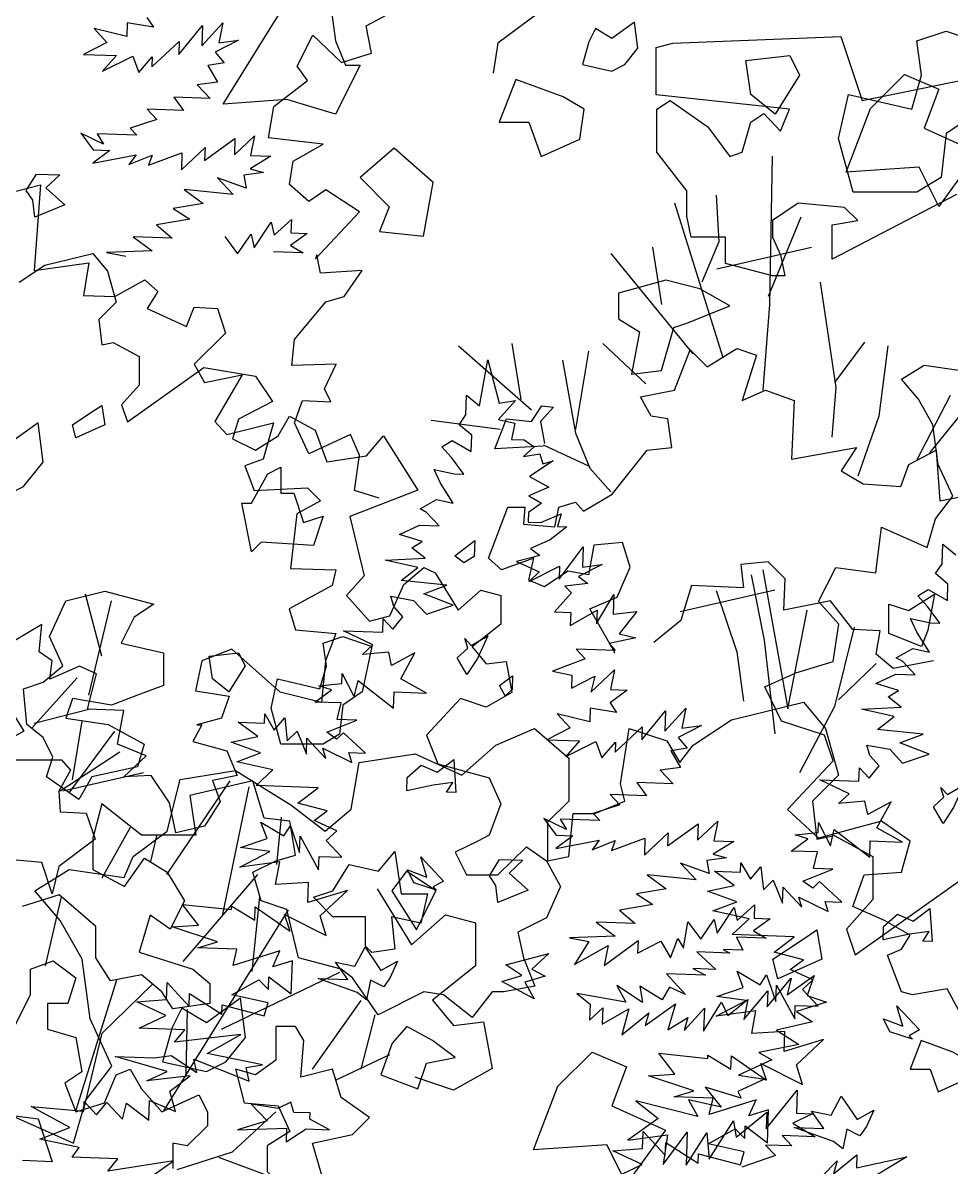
# Model space of a CAD drawing. Header units: inches. Extents: x 11.9 to 85.3, y 21.1 to 37.4.
# Drawn here: x 13.948 to 14.2858, y 23.0776 to 23.494 of the extents above; entities that cross this region are included whole.
import ezdxf

# ---------------------------------------------------------------- set-up
doc = ezdxf.new("R2010")
doc.units = ezdxf.units.IN
doc.header["$MEASUREMENT"] = 0
doc.layers.add('CAY', color=94, linetype='Continuous')
doc.layers.add('CAY-3', color=61, linetype='Continuous')

# ---------------------------------------------------------------- blocks, each defined once
blk = doc.blocks.new('A$C76451831')
at = {"layer": 'CAY'}
for p, q in [((3764.02, 1772.81), (3822.39, 1786.97)), ((3822.39, 1786.97), (3840.08, 1765.74)), ((3732.77, 1752.17), (3764.02, 1772.81)), ((3572.98, 1752.17), (3604.23, 1765.74)), ((3604.23, 1765.74), (3631.94, 1741.55)), ((3673.8, 1720.91), (3680.88, 1765.74)), ((3680.88, 1765.74), (3711.54, 1755.71)), ((3840.08, 1765.74), (3850.69, 1727.98)), ((3711.54, 1755.71), (3722.15, 1738.01)), ((3462.13, 1738.01), (3507.53, 1745.09)), ((3507.53, 1745.09), (3545.27, 1727.98)), ((3545.27, 1727.98), (3572.98, 1752.17)), ((3722.15, 1738.01), (3732.77, 1752.17)), ((3455.64, 1700.26), (3462.13, 1738.01)), ((3631.94, 1741.55), (3631.94, 1706.75)), ((3317.08, 1724.45), (3361.89, 1731.52)), ((3361.89, 1731.52), (3406.71, 1703.8)), ((3850.69, 1727.98), (3829.46, 1706.75)), ((3306.47, 1682.57), (3317.08, 1724.45)), ((3677.34, 1706.75), (3673.8, 1720.91)), ((3631.94, 1706.75), (3614.84, 1689.64)), ((3653.17, 1696.72), (3677.34, 1706.75)), ((3829.46, 1706.75), (3833, 1676.08)), ((3406.71, 1703.8), (3434.42, 1682.57)), ((3434.42, 1682.57), (3455.64, 1700.26)), ((3614.84, 1689.64), (3614.84, 1658.38)), ((3631.94, 1661.92), (3635.48, 1696.72)), ((3635.48, 1696.72), (3653.17, 1696.72)), ((3278.76, 1661.92), (3306.47, 1682.57)), ((3833, 1676.08), (3847.15, 1679.03)), ((3847.15, 1679.03), (3878.4, 1661.92)), ((3271.68, 1644.81), (3278.76, 1661.92)), ((3614.84, 1658.38), (3631.94, 1661.92)), ((3878.4, 1661.92), (3878.4, 1627.12)), ((3199.16, 1634.2), (3226.87, 1651.3)), ((3226.87, 1651.3), (3271.68, 1644.81)), ((3864.25, 1582.29), (3957.41, 1648.35)), ((3219.8, 1610.01), (3199.16, 1634.2)), ((3878.4, 1627.12), (3857.18, 1602.93)), ((3237.48, 1578.75), (3219.8, 1610.01)), ((3857.18, 1602.93), (3864.25, 1582.29)), ((3243.97, 1530.38), (3237.48, 1578.75)), ((3261.66, 1492.04), (3243.97, 1530.38)), ((3240.43, 1464.32), (3261.66, 1492.04)), ((4748.99, 1484.74), (4748.61, 1473.88)), ((4770.17, 1481.29), (4748.99, 1484.74)), ((4765.01, 1489.17), (4770.17, 1481.29)), ((4809.52, 1466.31), (4826.48, 1484.76)), ((4826.48, 1484.76), (4823.2, 1468.55)), ((4722.1, 1480.24), (4732.58, 1469)), ((4748.61, 1473.88), (4722.1, 1480.24)), ((4790.7, 1459.26), (4810.09, 1482.61)), ((4810.09, 1482.61), (4809.52, 1466.31)), ((4732.58, 1469), (4713.66, 1459.23)), ((4769.05, 1449.14), (4791.06, 1469.68)), ((4791.06, 1469.68), (4790.7, 1459.26)), ((4839.13, 1470.72), (4820.21, 1460.95)), ((4823.2, 1468.55), (4839.13, 1470.72)), ((3230.41, 1429.51), (3240.43, 1464.32)), ((4713.66, 1459.23), (4740.37, 1458.3)), ((4740.37, 1458.3), (4729.04, 1445.55)), ((4729.04, 1445.55), (4753.49, 1457.84)), ((4753.49, 1457.84), (4758.46, 1444.52)), ((4758.46, 1444.52), (4769.33, 1457.29)), ((4769.33, 1457.29), (4769.05, 1449.14)), ((4820.21, 1460.95), (4827.62, 1452.53)), ((3174.98, 1454.29), (3230.41, 1429.51)), ((4827.62, 1452.53), (4814.4, 1450.27)), ((4814.4, 1450.27), (4822.09, 1436.86)), ((4822.09, 1436.86), (4805.7, 1434.71)), ((4805.7, 1434.71), (4816.18, 1423.46)), ((4786.77, 1424.49), (4794.55, 1413.79)), ((4816.18, 1423.46), (4786.77, 1424.49)), ((4794.55, 1413.79), (4765.13, 1414.82)), ((4765.13, 1414.82), (4772.99, 1406.39)), ((4772.99, 1406.39), (4751.45, 1399.43)), ((4711.43, 1395.39), (4721.38, 1381.9)), ((4729.7, 1386.59), (4711.43, 1395.39)), ((4724.56, 1394.93), (4729.7, 1386.59)), ((4756.69, 1393.81), (4724.56, 1394.93)), ((4751.45, 1399.43), (4756.69, 1393.81)), ((4835.89, 1377.9), (4852.29, 1393.19)), ((4852.29, 1393.19), (4849.02, 1377.44)), ((4792.87, 1365.8), (4812.08, 1383.71)), ((4811.71, 1373.3), (4836.35, 1391.03)), ((4812.08, 1383.71), (4811.71, 1373.3)), ((4836.35, 1391.03), (4835.89, 1377.9)), ((4734.96, 1381.42), (4721, 1371.03)), ((4721, 1371.03), (4756.14, 1377.96)), ((4721.38, 1381.9), (4734.96, 1381.42)), ((4756.14, 1377.96), (4750.42, 1370)), ((4750.42, 1370), (4769.26, 1377.5)), ((4766.26, 1369.45), (4793.35, 1379.38)), ((4769.26, 1377.5), (4766.26, 1369.45)), ((4793.35, 1379.38), (4792.87, 1365.8)), ((4865.31, 1376.87), (4848.64, 1366.57)), ((4849.02, 1377.44), (4865.31, 1376.87)), ((4848.64, 1366.57), (4859.4, 1363.48)), ((4822.1, 1359.34), (4834.77, 1345.75)), ((4845.37, 1350.82), (4822.1, 1359.34)), ((4859.4, 1363.48), (4843.47, 1361.31)), ((4843.47, 1361.31), (4845.37, 1350.82)), ((4834.77, 1345.75), (4795.03, 1349.86)), ((4795.03, 1349.86), (4810.5, 1338.44)), ((4810.5, 1338.44), (4786.33, 1334.29)), ((4786.33, 1334.29), (4799.63, 1325.67)), ((4799.63, 1325.67), (4772.73, 1321.17)), ((4772.73, 1321.17), (4785.5, 1310.3)), ((4851.84, 1302.54), (4865.71, 1323.36)), ((4865.71, 1323.36), (4868.06, 1312.85)), ((4868.06, 1312.85), (4882.1, 1325.51)), ((4882.1, 1325.51), (4881.72, 1314.64)), ((4753.81, 1311.4), (4769.28, 1299.98)), ((4785.5, 1310.3), (4753.81, 1311.4)), ((4828.14, 1311.53), (4838.52, 1297.56)), ((4838.52, 1297.56), (4849.5, 1313.5)), ((4849.5, 1313.5), (4851.84, 1302.54)), ((4894.84, 1314.18), (4881.35, 1304.23)), ((4881.72, 1314.64), (4894.84, 1314.18)), ((1732.84, 1302.79), (1656.18, 1285.1)), ((4769.28, 1299.98), (4732.07, 1298.56)), ((4891.57, 1298.43), (4867.58, 1299.27)), ((4881.35, 1304.23), (4891.57, 1298.43)), ((4682.3, 1288.37), (4721.22, 1297.81)), ((4721.22, 1297.81), (4733.01, 1283.65)), ((4732.07, 1298.56), (4747.83, 1295.74)), ((4661.47, 1274.61), (4682.3, 1288.37)), ((4733.01, 1283.65), (4740.09, 1258.48)), ((4740.09, 1258.48), (4725.93, 1244.33)), ((4725.93, 1244.33), (4728.29, 1223.88)), ((4728.29, 1223.88), (4737.73, 1225.84)), ((4737.73, 1225.84), (4758.56, 1214.44)), ((5192.62, 1187.04), (5205.28, 1219.73)), ((5205.28, 1219.73), (5218.99, 1206.02)), ((5218.99, 1206.02), (5243.25, 1220.79)), ((5243.25, 1220.79), (5259.07, 1215.51)), ((5259.07, 1215.51), (5247.46, 1178.6)), ((4758.56, 1214.44), (4758.56, 1191.24)), ((4749.13, 1161.35), (4811.23, 1205.4)), ((4811.23, 1205.4), (4852.9, 1198.32)), ((4852.9, 1198.32), (4866.66, 1177.87)), ((4758.56, 1191.24), (4744.41, 1175.12)), ((5165.2, 1181.76), (5192.62, 1187.04)), ((5173.64, 1165.94), (5165.2, 1181.76)), ((5247.46, 1178.6), (5266.45, 1187.04)), ((5266.45, 1187.04), (5289.65, 1178.6)), ((5289.65, 1178.6), (5287.54, 1131.14)), ((4744.41, 1175.12), (4749.13, 1161.35)), ((4866.66, 1177.87), (4839.14, 1163.71)), ((4839.14, 1163.71), (4834.43, 1147.59)), ((4871.37, 1149.95), (4880.42, 1166.07)), ((4880.42, 1166.07), (4901.25, 1154.67)), ((5187.35, 1163.83), (5173.64, 1165.94)), ((5190.51, 1140.63), (5187.35, 1163.83)), ((4901.25, 1154.67), (4910.68, 1129.11)), ((4834.43, 1147.59), (4852.9, 1138.54)), ((4852.9, 1138.54), (4871.37, 1149.95)), ((4942.92, 1133.83), (4956.67, 1149.95)), ((4956.67, 1149.95), (4984.58, 1105.9)), ((4910.68, 1129.11), (4942.92, 1133.83)), ((5142, 1102.66), (5170.47, 1138.52)), ((5170.47, 1138.52), (5190.51, 1140.63)), ((5287.54, 1131.14), (5340.28, 1140.63)), ((5340.28, 1140.63), (5327.62, 1121.65)), ((5382.46, 1126.92), (5404.61, 1138.52)), ((5404.61, 1138.52), (5407.78, 1097.39)), ((5376.14, 1108.99), (5382.46, 1126.92)), ((5327.62, 1121.65), (5345.55, 1111.1)), ((4984.58, 1105.9), (4929.55, 1084.67)), ((5345.55, 1111.1), (5376.14, 1108.99)), ((5098.75, 1092.12), (5112.46, 1096.33)), ((5112.46, 1096.33), (5118.79, 1088.95)), ((5118.79, 1088.95), (5142, 1102.66)), ((5407.78, 1097.39), (5435.2, 1102.66)), ((5057.62, 1092.12), (5071.33, 1092.12)), ((5071.33, 1092.12), (5070.28, 1078.4)), ((5095.59, 1076.3), (5098.75, 1092.12)), ((4929.55, 1084.67), (4940.95, 1036.69)), ((5070.28, 1078.4), (5095.59, 1076.3)), ((5409.47, 1046.31), (5410.02, 1062.16)), ((5410.02, 1062.16), (5420.6, 1053.63)), ((4973.18, 1029.62), (4989.3, 1043.38)), ((4989.3, 1043.38), (4998.73, 1039.05)), ((4998.73, 1039.05), (5017.21, 1008.77)), ((5268.56, 1047.82), (5246.41, 1045.71)), ((5246.41, 1045.71), (5248.52, 1026.72)), ((5282.27, 1034.11), (5268.56, 1047.82)), ((5404.2, 1038.34), (5409.47, 1046.31)), ((4940.95, 1036.69), (4926.8, 1020.57)), ((4961.78, 1004.06), (4973.18, 1029.62)), ((5281.21, 1008.8), (5282.27, 1034.11)), ((5414.33, 1029.82), (5404.2, 1038.34)), ((5413.87, 1016.69), (5414.33, 1029.82)), ((4728.34, 971.46), (4715.14, 1021.63)), ((4926.8, 1020.57), (4945.27, 999.73)), ((5017.21, 1008.77), (5035.68, 1024.9)), ((5035.68, 1024.9), (5051.8, 1020.57)), ((5051.8, 1020.57), (5051.8, 997.37)), ((5273.84, 1025.02), (5197.19, 1007.32)), ((5206.33, 1028.83), (5197.89, 1000.36)), ((5248.52, 1026.72), (5206.33, 1028.83)), ((5389.98, 1020.25), (5398.31, 1025.4)), ((5398.31, 1025.4), (5413.87, 1016.69)), ((4717.78, 939.77), (4736.26, 1016.34)), ((5319.18, 1016.18), (5281.21, 1008.8)), ((5337.11, 992.97), (5319.18, 1016.18)), ((5397.84, 1011.81), (5389.98, 1020.25)), ((5407.79, 998.32), (5397.84, 1011.81)), ((4945.27, 999.73), (4961.78, 1004.06)), ((5388.95, 990.82), (5383.9, 1001.87)), ((5383.9, 1001.87), (5400.1, 998.59)), ((5051.8, 997.37), (5028.61, 978.89)), ((5197.89, 1000.36), (5175.75, 982.43)), ((5359.26, 991.92), (5337.11, 992.97)), ((5400.1, 998.59), (5407.79, 998.32)), ((5356.1, 972.94), (5359.26, 991.92)), ((5399.26, 974.59), (5388.95, 990.82)), ((5028.61, 978.89), (5040.01, 965.12)), ((5372.37, 970.09), (5385.78, 977.78)), ((5385.78, 977.78), (5399.26, 974.59)), ((5040.01, 965.12), (5056.12, 967.09)), ((5056.12, 967.09), (5060.84, 941.92)), ((5369.81, 961.33), (5356.1, 972.94)), ((5402.5, 967.66), (5369.81, 961.33)), ((5377.7, 967.18), (5372.37, 970.09)), ((5387.75, 956.41), (5377.7, 967.18)), ((5355.78, 949.36), (5371.91, 956.96)), ((5371.91, 956.96), (5387.75, 956.41)), ((5374.16, 943.73), (5355.78, 949.36)), ((5019.17, 937.2), (4991.66, 907.32)), ((5040.01, 930.13), (5019.17, 937.2)), ((5060.84, 941.92), (5040.01, 930.13)), ((5365.83, 938.58), (5374.16, 943.73)), ((5376.41, 930.06), (5365.83, 938.58)), ((5344.18, 928.46), (5376.41, 930.06)), ((5370.71, 922.55), (5344.18, 928.46)), ((4704.59, 871.13), (4712.5, 918.65)), ((5357.2, 912.14), (5370.71, 922.55)), ((4701.95, 860.56), (4738.9, 910.73)), ((5394.22, 908.13), (5357.2, 912.14)), ((4991.66, 907.32), (5000.7, 884.12)), ((5375.39, 901.08), (5394.22, 908.13)), ((5399.1, 892.09), (5375.39, 901.08)), ((5351.03, 891.05), (5348.6, 899.29)), ((5348.6, 899.29), (5367.06, 895.93)), ((5358.44, 882.63), (5351.03, 891.05)), ((5367.06, 895.93), (5377.54, 884.68)), ((5377.54, 884.68), (5399.1, 892.09)), ((5000.7, 884.12), (5042.37, 872.71)), ((5350.38, 872.48), (5358.44, 882.63)), ((5042.37, 872.71), (5051.8, 851.87)), ((5342.14, 870.05), (5342.52, 880.92)), ((5342.52, 880.92), (5350.38, 872.48)), ((4780.97, 794.46), (4832.46, 870.35)), ((4850.93, 870.35), (4799.83, 858.56)), ((4826.17, 761.03), (4847.79, 865.63)), ((4859.98, 840.07), (4850.93, 870.35)), ((5310.45, 871.16), (5342.14, 870.05)), ((5334.08, 859.91), (5310.45, 871.16)), ((4799.83, 858.56), (4804.55, 826.31)), ((5325.65, 852.04), (5334.08, 859.91)), ((5347.01, 854.01), (5325.65, 852.04)), ((5349.35, 843.05), (5347.01, 854.01)), ((4728.29, 851.87), (4721.22, 823.95)), ((4760.53, 826.31), (4728.29, 851.87)), ((5051.8, 851.87), (5042.37, 826.31)), ((5368.29, 853.27), (5349.35, 843.05)), ((5356.68, 832.37), (5368.29, 853.27)), ((4880.81, 837.71), (4859.98, 840.07)), ((4870.15, 802.52), (4874.13, 840.86)), ((4885.53, 810.19), (4880.81, 837.71)), ((5308.97, 828.6), (5309.25, 836.75)), ((5309.25, 836.75), (5319.01, 817.82)), ((4728.57, 791.89), (4751.65, 832.78)), ((4804.55, 826.31), (4760.53, 826.31)), ((4768.04, 805.06), (4772.95, 825.91)), ((5042.37, 826.31), (5033.32, 821.59)), ((5290.32, 826.53), (5308.97, 828.6)), ((5300.63, 823.45), (5290.32, 826.53)), ((5319.01, 817.82), (5322.19, 830.85)), ((5322.19, 830.85), (5350.86, 808.55)), ((5377.57, 820.76), (5356.68, 832.37)), ((4721.22, 823.95), (4721.22, 798.39)), ((5033.32, 821.59), (5014.85, 812.55)), ((5049.44, 794.06), (5072.63, 816.87)), ((5072.63, 816.87), (5088.75, 805.47)), ((5287.14, 813.49), (5300.63, 823.45)), ((5350.86, 808.55), (5351.32, 821.68)), ((5351.32, 821.68), (5377.57, 820.76)), ((4746.77, 784.63), (4762.88, 807.83)), ((4762.88, 807.83), (4781.36, 796.42)), ((4869.41, 805.47), (4885.53, 810.19)), ((5014.85, 812.55), (5023.89, 794.06)), ((5308.42, 812.75), (5287.14, 813.49)), ((5305.23, 799.26), (5308.42, 812.75)), ((4721.22, 798.39), (4746.77, 784.63)), ((4850.93, 796.42), (4869.41, 805.47)), ((5088.75, 805.47), (5100.15, 784.63)), ((5246.21, 796.33), (5246.48, 804.03)), ((5246.48, 804.03), (5254.17, 790.62)), ((5254.17, 790.62), (5262.68, 800.75)), ((5262.68, 800.75), (5264.75, 782.09)), ((5296.71, 789.13), (5321.07, 798.71)), ((5321.07, 798.71), (5305.23, 799.26)), ((4781.36, 796.42), (4795.51, 773.22)), ((4794.33, 724.07), (4854.87, 794.46)), ((4857.62, 773.22), (4850.93, 796.42)), ((5023.89, 794.06), (5049.44, 794.06)), ((5240.86, 785.64), (5224.94, 797.08)), ((5224.94, 797.08), (5246.21, 796.33)), ((5264.75, 782.09), (5272.73, 789.97)), ((5272.73, 789.97), (5280.23, 771.12)), ((5304.67, 783.41), (5296.71, 789.13)), ((5310.29, 788.66), (5304.67, 783.41)), ((5328.3, 772.16), (5310.29, 788.66)), ((4951.7, 782.9), (4979.41, 737.48)), ((5100.15, 784.63), (5088.75, 759.46)), ((5219.39, 780.95), (5240.86, 785.64)), ((5243.11, 772.42), (5219.39, 780.95)), ((5280.23, 771.12), (5280.68, 784.25)), ((5280.68, 784.25), (5295.97, 767.85)), ((4693.7, 777.94), (4663.83, 768.5)), ((4682.7, 720.53), (4695.67, 776.37)), ((4723.58, 752.38), (4693.7, 777.94)), ((4795.51, 773.22), (4783.72, 750.02)), ((4850.15, 715.81), (4856.44, 776.45)), ((4878.45, 766.14), (4857.62, 773.22)), ((5223.82, 764.93), (5243.11, 772.42)), ((5295.97, 767.85), (5293.54, 776.09)), ((5293.54, 776.09), (5317.15, 764.39)), ((5314.72, 772.64), (5328.3, 772.16)), ((5317.15, 764.39), (5314.72, 772.64)), ((4767.6, 761.42), (4758.56, 731.54)), ((4783.72, 750.02), (4767.6, 761.42)), ((4778.74, 602.87), (4879.63, 765.75)), ((4887.88, 726.82), (4878.45, 766.14)), ((4979.41, 737.48), (5007.12, 761.66)), ((5007.12, 761.66), (5031.3, 755.18)), ((5253.05, 758.47), (5223.82, 764.93)), ((4723.58, 726.82), (4723.58, 752.38)), ((5031.3, 755.18), (5031.3, 720.37)), ((5088.75, 759.46), (5065.56, 747.66)), ((5239.46, 745.8), (5253.05, 758.47)), ((5065.56, 747.66), (5070.27, 726.82)), ((5289.7, 744.04), (5239.46, 745.8)), ((5273.4, 731.46), (5289.7, 744.04)), ((4735.37, 708.34), (4723.58, 726.82)), ((4758.56, 731.54), (4802.19, 717.77)), ((4922.48, 717.77), (4887.88, 726.82)), ((5070.27, 726.82), (5079.31, 704.01)), ((5297.2, 725.19), (5273.4, 731.46)), ((5286.51, 717.41), (5297.2, 725.19)), ((4802.19, 717.77), (4815.95, 705.98)), ((4825.38, 669.01), (4921.3, 715.42)), ((4931.52, 710.7), (4922.48, 717.77)), ((5031.3, 720.37), (4996.51, 692.65)), ((5248.39, 702.87), (5243.42, 716.19)), ((5243.42, 716.19), (5262.06, 705.11)), ((5304.79, 709.06), (5286.51, 717.41)), ((4707.63, 603.7), (4740.87, 709.91)), ((4728.69, 665.87), (4769.17, 705.19)), ((4760.53, 713.06), (4735.37, 708.34)), ((4777.04, 699.29), (4760.53, 713.06)), ((4815.95, 705.98), (4815.95, 689.85)), ((4952.35, 680.81), (4931.52, 710.7)), ((5262.06, 705.11), (5267.32, 713.09)), ((5267.32, 713.09), (5274.73, 691.52)), ((5296.36, 701.2), (5304.79, 709.06)), ((4786.08, 685.53), (4777.04, 699.29)), ((4989.3, 699.29), (4952.35, 680.81)), ((5005.42, 696.93), (4989.3, 699.29)), ((5028.61, 678.45), (5005.42, 696.93)), ((5044.72, 699.29), (5028.61, 678.45)), ((5054.16, 699.29), (5044.72, 699.29)), ((5079.31, 704.01), (5054.16, 699.29)), ((5226.83, 695.46), (5248.39, 702.87)), ((5274.73, 691.52), (5275.19, 704.66)), ((5275.19, 704.66), (5290.09, 677.39)), ((5309.03, 687.61), (5296.36, 701.2)), ((4815.95, 689.85), (4786.08, 685.53)), ((4899.28, 636.77), (4938.59, 692.21)), ((4996.51, 692.65), (5013.61, 672.01)), ((5226.28, 679.62), (5250.74, 692.36)), ((5250.74, 692.36), (5226.83, 695.46)), ((5290.09, 677.39), (5290.47, 688.25)), ((5290.47, 688.25), (5309.03, 687.61)), ((4796.69, 631.65), (4797.87, 685.14)), ((4938.59, 636.77), (4949.99, 680.81)), ((5258.6, 683.93), (5226.28, 679.62)), ((5255.24, 665.46), (5258.6, 683.93)), ((5013.61, 672.01), (5037.78, 674.95)), ((5037.78, 674.95), (5044.86, 637.2)), ((4713.36, 601.77), (4728.69, 665.87)), ((5282.04, 667.24), (5255.24, 665.46)), ((5281.47, 650.94), (5282.04, 667.24)), ((5313.53, 660.7), (5281.47, 650.94)), ((5291.51, 640.16), (5313.53, 660.7)), ((5179.91, 649.5), (5219.64, 645.39)), ((5192.92, 632.73), (5179.91, 649.5)), ((4917.76, 627.72), (4961.78, 648.56)), ((5219.64, 645.39), (5219.74, 648.11)), ((5219.74, 648.11), (5238.37, 636.58)), ((5238.37, 636.58), (5238.75, 647.45)), ((5238.75, 647.45), (5267.07, 627.87)), ((5262.55, 641.18), (5296.39, 624.13)), ((5267.07, 627.87), (5262.55, 641.18)), ((5296.39, 624.13), (5291.51, 640.16)), ((5044.86, 637.2), (5013.61, 619.51)), ((5171.57, 631.21), (5192.92, 632.73)), ((5208.3, 619.04), (5171.57, 631.21)), ((5013.61, 619.51), (4982.36, 630.13)), ((5192.27, 614.16), (5208.3, 619.04)), ((5223.95, 613.06), (5192.27, 614.16)), ((5220.78, 600.02), (5223.95, 613.06)), ((5258.8, 611.84), (5220.78, 600.02)), ((5252.91, 598.9), (5258.8, 611.84)), ((5268.94, 603.78), (5252.91, 598.9)), ((5268.01, 577.07), (5268.94, 603.78)), ((4834.43, 569.52), (4869.41, 602.16)), ((5166.8, 572.44), (5167.27, 586.02)), ((5167.27, 586.02), (5185.18, 566.81)), ((5219.94, 576.02), (5241.67, 588.41)), ((5241.67, 588.41), (5249.55, 580.43)), ((5249.55, 580.43), (5249.91, 590.84)), ((5249.91, 590.84), (5268.01, 577.07)), ((5185.18, 566.81), (5185.54, 577.23)), ((5185.54, 577.23), (5211.69, 560.45)), ((5249.17, 569.56), (5219.94, 576.02)), ((4789.61, 555.37), (4834.43, 569.52)), ((5142.71, 570.56), (5166.8, 572.44)), ((5166.34, 559.31), (5142.71, 570.56)), ((5211.69, 560.45), (5211.96, 568.14)), ((5211.96, 568.14), (5246.09, 559.24)), ((5246.09, 559.24), (5249.17, 569.56)), ((4823.03, 565.2), (4859.98, 551.43)), ((5144.69, 549.18), (5166.34, 559.31))]:
    blk.add_line(p, q, dxfattribs=at)
for points in [[(4953.21, 1099.5), (4933.17, 1105.83), (4937.39, 1134.3), (4930, 1151.18), (4896.25, 1135.36), (4884.65, 1160.67), (4890.98, 1178.6), (4914.18, 1177.55), (4908.91, 1188.09), (4918.4, 1208.13), (4882.54, 1207.08), (4884.65, 1228.17), (4909.96, 1258.76), (4924.73, 1262.97), (4939.5, 1284.07), (4905.75, 1281.96), (4902.58, 1296.72), (4901.53, 1293.56), (4937.39, 1331.53), (4909.96, 1349.46), (4896.25, 1339.97), (4880.43, 1353.68), (4883.6, 1372.66), (4907.85, 1386.37), (4863.56, 1391.65), (4867.78, 1416.96), (4895.2, 1438.05), (4886.76, 1449.65), (4899.42, 1474.97), (4922.62, 1452.82), (4946.88, 1460.2), (4942.66, 1482.35), (4972.19, 1498.17)], [(1079.47, 1346.21), (1107.94, 1353.59), (1102.67, 1283.98), (1146.97, 1290.31), (1142.75, 1263.94), (1168.06, 1262.89), (1192.32, 1276.6), (1202.86, 1267.11), (1194.43, 1253.4), (1226.07, 1238.63), (1232.4, 1254.45), (1251.38, 1253.4), (1257.71, 1233.36), (1232.4, 1208.05), (1240.83, 1193.28), (1271.42, 1199.61), (1249.27, 1161.64), (1258.76, 1151.09), (1296.73, 1160.59), (1288.29, 1131.05), (1273.53, 1125.78), (1280.91, 1105.74), (1324.15, 1107.85), (1334.7, 1097.3), (1315.72, 1086.76), (1310.44, 1042.46), (1347.36, 1041.41), (1344.19, 1028.75), (1309.39, 1009.77), (1314.66, 992.89), (1347.36, 989.73), (1338.92, 967.58), (1335.75, 933.83), (1302, 942.27), (1262.98, 977.07), (1238.72, 967.58), (1233.45, 943.32), (1260.87, 939.1), (1254.54, 921.17), (1234.5, 915.9), (1238.72, 915.9), (1231.34, 902.19), (1258.76, 894.8), (1267.2, 874.77), (1247.16, 870.55), (1253.49, 853.67)], [(5271.72, 1376.88), (5269.61, 1256.65), (5264.34, 1187.04)], [(5226.37, 1345.24), (5228.48, 1307.27), (5214.77, 1274.58)], [(5192.62, 1338.91), (5231.64, 1214.46)], [(5294.92, 1327.31), (5268.56, 1262.97)], [(5174.69, 1303.05), (5182.07, 1256.65)], [(1854.08, 680.81), (1842.68, 701.65), (1814.77, 696.93), (1805.73, 699.29), (1794.33, 729.18), (1805.73, 733.9), (1812.81, 745.3), (1791.97, 757.1), (1766.42, 768.5), (1775.46, 794.06), (1805.73, 796.42), (1812.81, 821.59), (1789.61, 837.71), (1738.51, 823.95), (1713.36, 847.15), (1750.31, 886.48), (1743.23, 907.32), (1708.64, 918.72), (1694.88, 946.64), (1720.04, 958.05), (1750.31, 967.09), (1755.02, 997.37), (1738.51, 1015.85), (1752.67, 1043.38), (1784.9, 1039.05), (1789.61, 1076.02), (1826.56, 1059.5), (1833.25, 1082.7), (1847.4, 1101.19), (1835.61, 1126.75), (1831.28, 1158.99), (1819.49, 1179.83), (1805.73, 1195.96), (1824.21, 1207.36), (1854.08, 1203.04)], [(5140.94, 1297.78), (5207.39, 1216.57)], [(5310.75, 1274.58), (5323.4, 1189.15), (5320.24, 1149.07)], [(5060.78, 1225.01), (5068.17, 1179.65)], [(5134.61, 1225.01), (5169.42, 1192.31)], [(5346.6, 1226.06), (5322.35, 1193.37)], [(5017.54, 1222.9), (5076.6, 1171.22)], [(5123.01, 1218.68), (5112.46, 1155.4)], [(5365.59, 1222.9), (5358.21, 1165.94), (5341.33, 1117.43)], [(1180.46, 537.39), (1215.78, 562.45), (1162.46, 553.88), (1170.52, 564.03), (1133.41, 565.32), (1139.12, 573.28), (1107.18, 579.84), (1131.53, 589.42), (1100.4, 606.37), (1142.87, 602.62), (1143.13, 610.32), (1153.18, 599.54), (1161.69, 609.67), (1174.36, 596.08), (1177.53, 609.12), (1195.63, 595.34), (1196.18, 611.18), (1217.17, 602.29), (1212.76, 618.77), (1229.06, 631.34), (1194.02, 627.13), (1210.6, 634.71), (1168.43, 647.06), (1200.12, 645.95), (1213.77, 647.74), (1234.59, 633.87), (1232.25, 644.83), (1276.94, 626.95), (1274.6, 637.91), (1287.82, 640.17), (1242.83, 649.45), (1270.11, 664.82), (1216.42, 658.53), (1224.93, 668.66), (1187.81, 669.96), (1209.46, 680.08), (1185.84, 691.33), (1209.92, 693.21), (1210.4, 706.8), (1228.31, 687.58), (1228.67, 698), (1254.82, 681.22), (1255.09, 688.91), (1289.22, 680.02), (1292.3, 690.34), (1263.07, 696.8), (1284.8, 709.18), (1292.68, 701.2), (1293.04, 711.62), (1311.14, 697.84), (1312.07, 724.55), (1296.04, 719.67), (1301.93, 732.61), (1263.9, 720.79), (1267.08, 733.83), (1235.4, 734.94), (1251.43, 739.82), (1214.69, 751.98), (1236.05, 753.5), (1223.04, 770.27), (1262.77, 766.17), (1262.86, 768.88), (1281.49, 757.35), (1281.87, 768.22), (1310.19, 748.64), (1305.67, 761.95), (1339.52, 744.9), (1334.64, 760.94), (1356.65, 781.48), (1324.59, 771.71), (1325.16, 788.02), (1298.36, 786.23), (1301.73, 804.7), (1269.4, 800.39), (1293.86, 813.13), (1269.96, 816.24), (1291.51, 823.64), (1286.54, 836.96), (1305.19, 825.89), (1310.45, 833.86), (1317.85, 812.3), (1318.31, 825.43), (1333.22, 798.16), (1333.6, 809.03), (1352.16, 808.38), (1339.49, 821.97), (1347.92, 829.83), (1329.63, 838.18), (1340.33, 845.97), (1316.53, 852.24), (1332.83, 864.81), (1282.59, 866.57), (1296.17, 879.24), (1266.94, 885.7), (1286.24, 893.19), (1262.52, 901.72), (1283.98, 906.41), (1268.07, 917.85), (1289.34, 917.11), (1289.61, 924.8), (1297.3, 911.39), (1305.81, 921.52), (1307.87, 902.86), (1315.85, 910.74), (1323.35, 891.89), (1323.81, 905.02), (1339.1, 888.62), (1336.67, 896.87), (1360.27, 885.16), (1357.84, 893.41), (1371.42, 892.93), (1353.42, 909.43), (1347.8, 904.19), (1339.84, 909.9), (1364.19, 919.48), (1348.35, 920.03), (1351.54, 933.52), (1330.27, 934.26), (1343.76, 944.22), (1333.44, 947.3), (1352.09, 949.37), (1352.38, 957.52), (1362.14, 938.59), (1365.31, 951.63), (1393.99, 929.32), (1394.45, 942.45), (1420.7, 941.53), (1399.81, 953.14), (1411.41, 974.04), (1392.48, 963.83), (1390.14, 974.79), (1368.77, 972.81), (1377.2, 980.68), (1353.58, 991.93), (1385.26, 990.82), (1385.64, 1001.69), (1393.5, 993.26), (1401.56, 1003.4), (1394.15, 1011.82), (1391.72, 1020.07), (1410.18, 1016.7), (1420.67, 1005.45), (1442.22, 1012.86), (1418.52, 1021.85), (1437.34, 1028.9), (1400.33, 1032.91), (1413.83, 1043.32), (1387.3, 1049.23), (1419.53, 1050.83), (1408.95, 1059.36), (1417.29, 1064.51), (1398.91, 1070.13), (1415.03, 1077.73), (1430.87, 1077.18), (1420.83, 1087.96), (1415.49, 1090.86), (1428.9, 1098.55), (1442.38, 1095.36), (1432.08, 1111.59), (1427.02, 1122.65), (1443.22, 1119.36), (1450.92, 1119.09), (1440.97, 1132.59), (1433.1, 1141.02), (1441.44, 1146.17), (1457, 1137.47), (1457.45, 1150.6), (1447.33, 1159.11), (1452.59, 1167.09), (1453.15, 1182.93), (1463.72, 1174.4), (1470.47, 1211.8), (1479.66, 1176.57), (1492.88, 1178.83), (1479.2, 1163.44), (1492.23, 1160.26), (1489.51, 1147.21), (1499.92, 1146.85), (1507.88, 1141.13), (1499.45, 1133.26), (1512.67, 1135.52), (1515.1, 1127.28), (1523.34, 1129.71), (1504.32, 1117.23), (1519.88, 1108.52), (1503.77, 1101.38), (1513.99, 1095.58), (1503.3, 1087.8), (1503.03, 1080.1), (1513.44, 1079.74), (1530, 1086.86), (1526.92, 1076.54), (1534.61, 1076.28), (1521.11, 1065.87), (1505, 1058.72), (1512.5, 1053.02), (1493.76, 1048.24), (1512.04, 1039.89), (1504.07, 1032.01), (1528.51, 1044.3), (1528.15, 1033.89), (1547.64, 1059.95), (1547.07, 1043.65), (1563, 1045.82), (1544.08, 1036.05), (1551.59, 1030.35), (1532.94, 1028.28), (1538.18, 1022.66), (1524.5, 1007.27), (1537.63, 1006.81), (1537.26, 996.4), (1558.99, 1008.78), (1558.61, 997.92), (1572.58, 1021.46), (1572.02, 1005.61), (1591.13, 1007.66), (1576.9, 989.57), (1590.38, 986.38), (1568.92, 981.69), (1573.71, 976.08), (1542.03, 977.19), (1549.45, 969.22), (1522.82, 959.27), (1538.57, 956), (1538.21, 945.59), (1557.13, 955.36), (1553.95, 942.32), (1573.16, 960.24), (1569.89, 944.48), (1583.47, 944.01), (1569.51, 933.62), (1574.67, 925.73), (1553.49, 929.19), (1553.11, 918.32), (1526.6, 924.69), (1537.08, 913.44), (1518.16, 903.68), (1544.87, 902.74), (1533.55, 889.99), (1557.99, 902.29), (1562.97, 888.96), (1573.83, 901.73), (1573.55, 893.58), (1595.56, 914.12), (1595.2, 903.71), (1614.59, 927.06), (1614.03, 910.76), (1630.98, 929.2), (1627.7, 913), (1643.63, 915.16), (1624.71, 905.4), (1632.12, 896.98), (1618.9, 894.72), (1626.59, 881.3), (1610.2, 879.16), (1620.69, 867.91), (1591.27, 868.94), (1599.05, 858.24), (1569.63, 859.27), (1577.49, 850.83), (1555.95, 843.88), (1561.19, 838.25), (1529.06, 839.38), (1534.21, 831.04), (1515.93, 839.83), (1525.89, 826.34), (1539.46, 825.87), (1525.51, 815.47), (1560.64, 822.41), (1554.93, 814.45), (1573.77, 821.95), (1570.77, 813.89), (1597.85, 823.83), (1597.37, 810.24), (1616.58, 828.16), (1616.22, 817.74), (1640.85, 835.47), (1640.39, 822.34), (1656.79, 837.63), (1653.52, 821.88), (1669.81, 821.31), (1653.14, 811.02), (1663.91, 807.92), (1647.97, 805.76), (1649.87, 795.26), (1626.6, 803.78), (1639.27, 790.19), (1599.54, 794.3), (1615, 782.88), (1590.84, 778.74), (1604.13, 770.11), (1577.24, 765.61), (1590, 754.74), (1558.32, 755.85), (1573.78, 744.43), (1536.57, 743.01), (1552.33, 740.19), (1540.81, 721.55), (1568.08, 736.92), (1564.79, 720.71), (1592.24, 741.06), (1591.88, 730.65), (1610.8, 740.41), (1618.48, 727), (1624.47, 742.66), (1629.18, 734.79), (1632.64, 755.97), (1643.03, 742.01), (1654, 757.94), (1656.34, 746.98), (1670.21, 767.81), (1672.56, 757.3), (1686.6, 769.95), (1686.22, 759.09), (1699.34, 758.63), (1685.85, 748.67), (1696.07, 742.88), (1672.09, 743.71), (1677.15, 733.11), (1661.31, 733.66), (1666.65, 730.76), (1639.95, 731.69), (1655.31, 717.55), (1636.76, 718.2), (1646.99, 712.86), (1615.31, 713.96), (1630.58, 697.11), (1617.65, 703), (1611.85, 692.78), (1593.66, 703.84), (1595.92, 690.61), (1575.1, 704.49), (1582.34, 691.09), (1542.7, 697.91), (1553.28, 689.38), (1552.82, 676.25), (1563.59, 686.3), (1563.13, 673.17), (1584.86, 685.56), (1579.14, 664.45), (1601.06, 682.27), (1597.98, 671.95), (1622.62, 689.68), (1616.44, 668.59), (1632.65, 678.45), (1629.57, 668.13), (1646.06, 686.14), (1645.41, 667.58), (1659.83, 691.1), (1664.88, 680.04), (1681.19, 693.08), (1677.91, 676.87), (1697.3, 700.22), (1696.84, 687.09), (1716.24, 710.44), (1713.05, 696.95), (1734.89, 712.51), (1729.34, 696.38), (1745.01, 690.85), (1720.74, 683.53), (1733.58, 674.93), (1704.34, 668.24), (1722.52, 656.73), (1690.12, 650.15), (1700.79, 644.34), (1673.61, 631.69), (1694.81, 628.68), (1673.15, 618.56), (1675.68, 613.03), (1646.55, 622.2), (1659.57, 605.88), (1633.04, 611.8), (1640.73, 598.38), (1590.42, 611.02), (1608.5, 596.79), (1583.86, 579.06), (1616.19, 583.37), (1612.63, 559.47), (1632.12, 585.53), (1631.19, 558.82), (1647.96, 584.98), (1649.94, 563.61), (1669.6, 594.65), (1671.86, 581.43), (1696.59, 601.87), (1696.11, 588.29), (1721.22, 619.6), (1720.58, 601.03), (1733.7, 600.57), (1717.58, 592.98), (1735.77, 581.92), (1709.07, 582.85), (1716.93, 574.41), (1695.66, 575.16), (1703.52, 566.72), (1676.45, 557.24)], [(1728.76, 536.83), (1753.66, 562.25), (1750.58, 551.93), (1769.69, 567.13), (1769.33, 556.72), (1809.97, 565.72), (1785.43, 550.71)], [(5101.92, 1211.3), (5112.46, 1152.23), (5124.07, 1123.76), (5140.94, 1104.77)], [(5444.69, 1192.31), (5399.34, 1136.41)], [(5416.21, 1182.82), (5388.79, 1130.08)], [(5086.1, 1141.69), (5047.07, 1139.58), (5056.57, 1163.83), (5076.6, 1161.72), (5085.04, 1174.38), (5094.53, 1173.33), (5083.99, 1161.72), (5087.15, 1143.8)], [(4995.39, 1162.78), (5051.29, 1155.4)], [(5086.1, 1142.74), (5123.01, 1125.87)], [(5144.1, 973.99), (5144.1, 975.05), (5124.07, 1009.85), (5146.21, 1019.34), (5156.76, 1043.6), (5150.43, 1063.64), (5127.23, 1061.53), (5123.01, 1037.27), (5106.14, 1040.44), (5087.15, 1027.78), (5074.5, 1033.05), (5078.71, 1050.98), (5052.35, 1041.49), (5041.8, 1050.98), (5057.62, 1092.12)], [(5264.34, 1041.49), (5284.38, 928.64), (5300.2, 1008.8)], [(1253.49, 853.67), (1240.83, 833.63), (1217.63, 828.36), (1212.36, 852.62), (1197.59, 874.77), (1175.44, 873.71), (1193.37, 890.59), (1170.17, 900.08), (1175.44, 927.5), (1145.91, 928.55), (1153.29, 957.03), (1139.58, 963.36), (1115.32, 952.81), (1117.43, 967.58), (1106.89, 974.96), (1109, 997.11), (1073.14, 976.02)], [(1082.63, 929.61), (1094.23, 910.62), (1079.47, 902.19)], [(1087.9, 887.42), (1124.82, 887.42), (1132.2, 878.98), (1122.71, 862.11), (1123.76, 845.23), (1144.86, 844.18), (1152.24, 823.09), (1122.71, 800.94), (1117.43, 778.79), (1109, 804.1), (1076.3, 807.27)], [(5254.85, 1037.27), (5265.39, 984.54), (5273.83, 908.6)], [(5226.37, 1024.62), (5243.25, 975.05), (5248.52, 934.97)], [(5338.17, 995.08), (5322.35, 930.75), (5293.87, 876.96)], [(5356.1, 965.55), (5325.51, 936.02)], [(1484.52, 939.3), (1479.82, 947.63), (1490.52, 955.41), (1490.14, 944.55), (1484.52, 939.3)], [(1137.47, 953.87), (1100.56, 912.73)], [(1148.02, 928.55), (1102.67, 916.95)], [(1172.28, 893.75), (1123.76, 862.11)], [(1191.26, 876.87), (1125.87, 862.11)], [(1075.25, 600.55), (1105.83, 596.33), (1117.43, 561.52), (1093.18, 562.58)], [(4654.39, 664.69), (4670.51, 696.93), (4670.51, 717.77), (4688.99, 724.46), (4707.46, 710.7), (4700.78, 689.85), (4684.27, 689.85), (4684.27, 669.01), (4707.46, 662.33), (4712.18, 634.41), (4698.42, 625.36), (4707.46, 602.16), (4730.65, 609.24), (4740.09, 632.05), (4751.49, 636.77), (4760.53, 620.64), (4777.04, 602.16), (4806.91, 615.93), (4813.98, 602.16), (4813.98, 590.76), (4797.48, 574.63), (4786.08, 576.6), (4786.08, 556.15)]]:
    blk.add_lwpolyline(points, dxfattribs=at)
for points in [[(3524.28, 1634.09), (3500.53, 1649.93), (3488.65, 1634.09), (3508.44, 1602.41)], [(3821.2, 1594.49), (3833.07, 1602.41), (3837.03, 1578.65), (3801.4, 1562.8), (3797.44, 1578.65)], [(3369.88, 1515.28), (3365.92, 1546.96), (3338.21, 1527.16), (3318.42, 1539.04), (3310.5, 1523.2), (3302.58, 1495.47), (3338.21, 1487.55), (3354.05, 1495.47)], [(3623.25, 1475.67), (3650.96, 1503.4), (3678.68, 1491.51), (3666.8, 1459.83), (3710.35, 1440.03), (3678.68, 1396.46), (3662.84, 1428.15), (3603.46, 1424.19)], [(1287.66, 1470.3), (1307.45, 1501.98), (1343.08, 1498.02), (1347.04, 1470.3), (1354.96, 1450.49), (1366.84, 1450.49), (1347.04, 1410.89), (1307.45, 1422.77), (1255.99, 1418.81)], [(5162.85, 1464.3), (5160.21, 1485.42), (5141.73, 1472.22), (5128.54, 1480.14), (5123.26, 1469.58), (5117.98, 1451.09), (5141.73, 1445.81), (5152.29, 1451.09)], [(1754.81, 1391.09), (1762.72, 1426.73), (1814.19, 1414.85), (1822.11, 1442.57), (1818.15, 1470.3), (1841.9, 1478.22), (1877.53, 1466.34), (1865.66, 1410.89), (1841.9, 1395.05), (1837.94, 1359.4), (1818.15, 1347.52), (1766.68, 1347.52)], [(1683.55, 1426.73), (1679.59, 1454.45), (1715.22, 1458.41), (1723.14, 1442.57), (1703.34, 1410.89)], [(5351.45, 1415.29), (5379.17, 1443.01), (5406.88, 1431.13), (5395, 1399.44), (5438.55, 1379.64), (5406.88, 1336.08), (5391.04, 1367.76), (5331.66, 1363.8)], [(1418.3, 1311.88), (1426.22, 1355.44), (1394.55, 1383.16), (1366.84, 1359.4), (1390.59, 1335.64), (1382.67, 1315.84)], [(4672.37, 1340.99), (4667.21, 1348.88), (4675.38, 1362.19), (4694.39, 1361.53), (4683.15, 1351.04), (4698.53, 1337.36), (4674.16, 1327.33)], [(4720.42, 1169.48), (4728.34, 1174.77), (4730.98, 1158.92), (4707.23, 1148.36), (4704.59, 1158.92)], [(1109.93, 1128.8), (1105.97, 1160.49), (1078.25, 1140.68), (1058.46, 1152.57), (1050.54, 1136.72), (1042.62, 1109), (1078.25, 1101.08), (1094.09, 1109)], [(4862.94, 1119.32), (4873.5, 1124.6), (4873.5, 1103.48), (4884.06, 1103.48), (4891.97, 1079.71), (4907.81, 1084.99), (4899.89, 1061.23), (4857.66, 1063.87), (4849.75, 1055.95), (4841.83, 1095.55), (4849.75, 1095.55)], [(1443.61, 1052.71), (1459.91, 1065.28), (1459.45, 1052.15), (1451.12, 1047)], [(1795.5, 989.94), (1795.5, 1013.7), (1811.34, 1008.42), (1832.45, 1021.63), (1827.17, 992.58), (1821.89, 979.38)], [(4709.87, 855.28), (4683.47, 873.77), (4688.75, 889.61), (4680.83, 905.45), (4667.64, 916.01), (4665, 945.06), (4680.83, 950.34), (4696.67, 963.54), (4686.11, 987.3), (4699.31, 1016.34), (4730.98, 1024.27), (4770.57, 1013.7), (4754.73, 1003.14), (4744.18, 982.02), (4778.49, 974.1), (4778.49, 947.7), (4757.37, 939.77), (4736.26, 931.85), (4704.59, 937.13), (4699.31, 921.29), (4733.62, 916.01), (4762.65, 900.17), (4757.37, 881.69), (4720.42, 873.77)], [(1445.71, 970.13), (1454.15, 977.99), (1451.7, 985.78), (1456.94, 980.16), (1470.35, 987.85), (1462.01, 969.56), (1453.4, 956.71)], [(4865.58, 929.21), (4870.86, 952.98), (4905.17, 945.06), (4910.45, 963.54), (4907.81, 982.02), (4923.65, 987.3), (4947.4, 979.38), (4939.48, 942.42), (4923.65, 931.85), (4921.01, 908.09), (4907.81, 900.17), (4873.5, 900.17)], [(4818.08, 952.98), (4815.44, 971.46), (4839.19, 974.1), (4844.47, 963.54), (4831.27, 942.42)], [(1444.62, 860.91), (1436.93, 861.18), (1442.19, 869.16), (1426.25, 866.99), (1404.79, 862.3), (1405.17, 873.17), (1416.4, 883.2), (1429.33, 877.31), (1442.84, 887.72)], [(5402.59, 849.35), (5411.02, 857.22), (5408.57, 865.01), (5413.82, 859.39), (5427.23, 867.08), (5418.88, 848.78), (5410.28, 835.94)], [(1428.71, 781.68), (1410.34, 787.76), (1405.28, 798.36), (1420.93, 792.38), (1416.07, 808.87), (1434.41, 789.19), (1426.09, 784.49)], [(4915.73, 781.35), (4928.92, 802.48), (4952.68, 797.2), (4965.87, 813.04), (4971.15, 778.71), (4992.27, 778.71), (4986.99, 754.95), (4963.23, 760.23), (4965.87, 733.83), (4947.4, 731.19), (4942.12, 736.47), (4942.12, 760.23), (4915.73, 760.23), (4899.89, 776.07)], [(1476.88, 785.44), (1471.71, 793.32), (1479.88, 806.64), (1498.89, 805.98), (1487.65, 795.49), (1503.03, 781.8), (1478.67, 771.77)], [(5401.49, 740.14), (5393.8, 740.41), (5399.06, 748.38), (5383.13, 746.22), (5361.67, 741.53), (5362.05, 752.4), (5373.27, 762.43), (5386.21, 756.54), (5399.71, 766.95)], [(1364.64, 698.69), (1332.87, 710.23), (1356.86, 709.39), (1346.92, 723.33), (1362.67, 720.07), (1370.91, 735.64), (1383.84, 716.61), (1397.25, 724.3), (1391.35, 710.9), (1386.1, 703.38), (1375.41, 708.74), (1372.14, 692.99)], [(1485.06, 721.23), (1519.82, 730.44), (1506.23, 717.77), (1516.91, 711.96), (1500.42, 707.09), (1508.11, 693.68), (1481.87, 707.74), (1497.9, 712.62)], [(5385.59, 660.91), (5367.22, 666.99), (5362.15, 677.59), (5377.8, 671.61), (5372.94, 688.09), (5391.29, 668.41), (5382.97, 663.72)], [(4892.21, 659.97), (4885.53, 671.37), (4869.41, 671.37), (4869.41, 643.85), (4852.9, 632.05), (4836.78, 636.77), (4843.86, 609.24), (4871.37, 606.88), (4880.81, 586.04), (4862.33, 574.63), (4862.33, 553.79), (4871.37, 544.36), (4894.57, 532.95), (4906.36, 551.43), (4899.28, 576.6), (4931.52, 583.68), (4945.27, 597.44), (4922.48, 613.57), (4915.4, 636.77), (4889.85, 630.08)], [(4975.54, 671.37), (4963.75, 657.61), (4954.71, 632.05), (4984.58, 620.64), (4991.66, 641.49), (5014.85, 646.2), (4996.37, 659.97)], [(5321.51, 577.92), (5289.74, 589.45), (5313.73, 588.62), (5303.79, 602.56), (5319.54, 599.29), (5327.79, 614.87), (5340.72, 595.83), (5354.13, 603.52), (5348.22, 590.13), (5342.97, 582.61), (5332.29, 587.97), (5329.02, 572.21)], [(1313.22, 601.66), (1310.78, 609.9), (1300.19, 604.83), (1278.56, 608.31), (1291.67, 594.7), (1267.4, 587.39), (1307.33, 588.72), (1306.95, 577.85), (1323.17, 588.16), (1342.18, 587.5), (1326.17, 596.22), (1326.34, 601.2)]]:
    blk.add_lwpolyline(points, close=True, dxfattribs=at)
at = {"layer": 'CAY-3'}
for p, q in [((45.4, 414.06), (3.54, 382.8)), ((3.54, 382.8), (0, 358.62)), ((132.08, 379.26), (145.64, 382.8)), ((145.64, 382.8), (281.82, 388.34)), ((281.82, 388.34), (298.92, 336.43)), ((132.08, 340.92), (132.08, 379.26)), ((298.92, 336.43), (400.13, 357.09)), ((239.96, 329.35), (132.08, 340.92)), ((132.65, 329.35), (143.26, 336.43)), ((143.26, 336.43), (173.92, 315.2)), ((132.65, 294.55), (132.65, 329.35)), ((208.71, 318.73), (219.32, 325.81)), ((219.32, 325.81), (232.89, 311.66)), ((232.89, 311.66), (239.96, 329.35)), ((201.64, 294.55), (208.71, 318.73)), ((173.92, 315.2), (191.61, 291.01)), ((156.82, 263.29), (132.65, 294.55)), ((191.61, 291.01), (201.64, 294.55)), ((156.82, 242.64), (156.82, 263.29)), ((375.37, 260.35), (274.75, 207.84)), ((247.04, 253.26), (226.4, 239.1)), ((284.77, 249.72), (247.04, 253.26)), ((160.36, 225.54), (156.82, 242.64)), ((295.39, 239.1), (284.77, 249.72)), ((226.4, 239.1), (226.4, 225.54)), ((274.75, 235.56), (295.39, 239.1)), ((274.75, 207.84), (274.75, 235.56)), ((188.07, 225.54), (160.36, 225.54)), ((188.07, 204.3), (188.07, 225.54)), ((226.4, 225.54), (232.89, 211.38)), ((226.4, 194.27), (188.07, 204.3)), ((232.89, 211.38), (236.42, 194.27)), ((236.42, 194.27), (226.4, 194.27))]:
    blk.add_line(p, q, dxfattribs=at)
for points in [[(1847.4, 650.53), (1821.85, 659.97), (1812.81, 636.77), (1828.92, 636.77), (1835.61, 618.28), (1856.44, 627.72), (1858.8, 643.85)], [(56.59, 339.38), (18.26, 353.54), (4.7, 318.73), (28.88, 318.73), (38.9, 291.01), (70.15, 305.17), (73.69, 329.35)], [(167.44, 183.66), (139.73, 190.73), (101.4, 180.12), (101.4, 159.47), (118.5, 148.85), (112.01, 114.64), (136.19, 117.59), (146.21, 152.39), (156.82, 155.93), (191.61, 170.09)]]:
    blk.add_lwpolyline(points, close=True, dxfattribs=at)

msp = doc.modelspace()

# ---------------------------------------------------------------- block references
at = {"layer": 'CAY', "xscale": 0.0004489089019145984, "yscale": 0.0004489089019145984, "zscale": 0.0004489089019145984}
for p in [(14.11921, 23.31472), (11.85412, 22.82744), (13.45711, 22.82744), (12.51623, 22.44458)]:
    msp.add_blockref('A$C76451831', p, dxfattribs=at)

doc.saveas('drawing.dxf')
